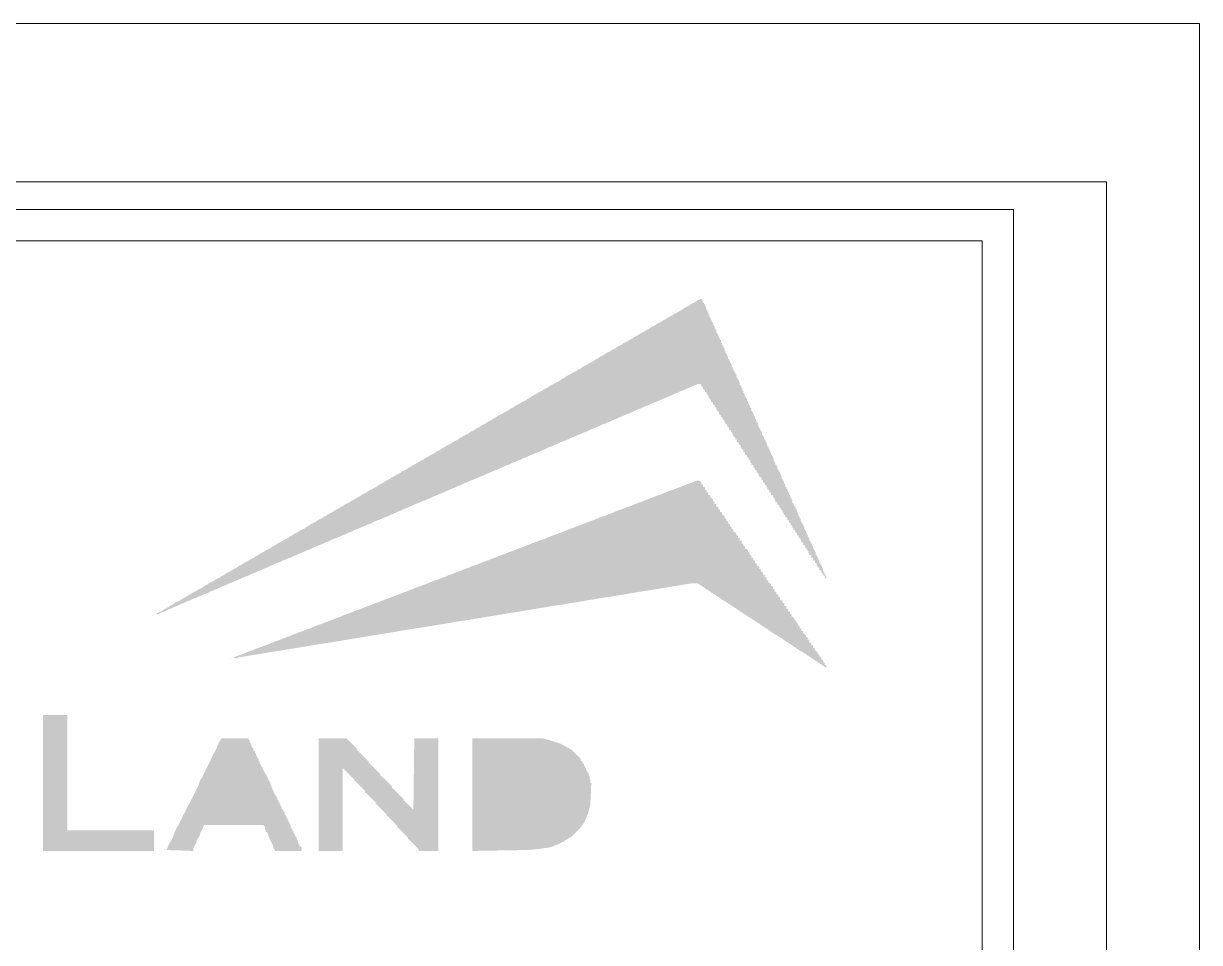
# Model space of a CAD drawing. Header units: metres. Extents: x 98 to 337, y -7 to 53.
# Drawn here: x 182.05 to 188.08, y 48.69 to 53.4 of the extents above; entities that cross this region are included whole.
import ezdxf

# ---------------------------------------------------------------- set-up
doc = ezdxf.new("R2010")
doc.units = ezdxf.units.M
doc.layers.add('PDF_Geometry', color=7, linetype='Continuous', lineweight=0, true_color=0xaaaaaa)
doc.layers.add('PDF_Solid Fills', color=7, linetype='Continuous', lineweight=0, true_color=0xffffff)

msp = doc.modelspace()

# ---------------------------------------------------------------- hatches: boundary and pattern name
at = {"layer": 'PDF_Solid Fills', "lineweight": 0, "transparency": 33554559}
h = msp.add_hatch(color=7, dxfattribs=at)
h.paths.add_polyline_path([(182.7271, 50.3704), (182.7318, 50.3658), (182.7318, 50.3704)])
h.paths.add_polyline_path([(185.5308, 51.9786), (185.5308, 51.9877), (185.522, 51.9877), (185.5126, 51.9831), (185.5038, 51.9786), (185.4991, 51.974), (185.4714, 51.9602), (185.4667, 51.9557), (185.4397, 51.9419), (185.435, 51.9373), (185.4168, 51.9282), (185.4121, 51.9236), (185.3844, 51.9099), (185.3797, 51.9053), (185.3527, 51.8915), (185.348, 51.8869), (185.3298, 51.8778), (185.325, 51.8732), (185.2974, 51.8594), (185.2926, 51.8549), (185.2657, 51.8411), (185.2609, 51.8365), (185.2427, 51.8274), (185.238, 51.8228), (185.2104, 51.809), (185.2056, 51.8045), (185.178, 51.7907), (185.1739, 51.7861), (185.1557, 51.777), (185.151, 51.7724), (185.1233, 51.7586), (185.1186, 51.7541), (185.0909, 51.7403), (185.0869, 51.7357), (185.068, 51.7266), (185.064, 51.722), (185.0363, 51.7082), (185.0316, 51.7037), (185.0039, 51.6899), (184.9999, 51.6853), (184.981, 51.6762), (184.9769, 51.6716), (184.9493, 51.6578), (184.9446, 51.6533), (184.9169, 51.6395), (184.9128, 51.6349), (184.894, 51.6258), (184.8899, 51.6212), (184.8623, 51.6074), (184.8575, 51.6029), (184.8299, 51.5891), (184.8258, 51.5845), (184.8069, 51.5754), (184.8029, 51.5708), (184.7752, 51.5571), (184.7705, 51.5525), (184.7428, 51.5387), (184.7381, 51.5341), (184.7199, 51.525), (184.7159, 51.5204), (184.6882, 51.5066), (184.6835, 51.5021), (184.6558, 51.4883), (184.6511, 51.4837), (184.6329, 51.4746), (184.6282, 51.47), (184.6012, 51.4563), (184.5965, 51.4517), (184.5688, 51.4379), (184.5641, 51.4333), (184.5459, 51.4242), (184.5411, 51.4196), (184.5142, 51.4058), (184.5094, 51.4013), (184.4818, 51.3875), (184.4771, 51.3829), (184.4588, 51.3738), (184.4541, 51.3692), (184.4271, 51.3555), (184.4224, 51.3509), (184.3947, 51.3371), (184.39, 51.3325), (184.3718, 51.3234), (184.3671, 51.3188), (184.3401, 51.305), (184.3354, 51.3005), (184.3077, 51.2867), (184.303, 51.2822), (184.2848, 51.273), (184.2801, 51.2684), (184.2531, 51.2547), (184.2484, 51.2501), (184.2207, 51.2363), (184.216, 51.2317), (184.1978, 51.2226), (184.193, 51.218), (184.1661, 51.2043), (184.1613, 51.1997), (184.1337, 51.1859), (184.129, 51.1814), (184.1107, 51.1722), (184.106, 51.1676), (184.0784, 51.1539), (184.0743, 51.1493), (184.0467, 51.1355), (184.0419, 51.1309), (184.0237, 51.1218), (184.019, 51.1172), (183.9913, 51.1035), (183.9873, 51.0989), (183.9596, 51.0851), (183.9549, 51.0806), (183.9367, 51.0714), (183.932, 51.0668), (183.9043, 51.053), (183.9003, 51.0485), (183.8726, 51.0347), (183.8679, 51.0301), (183.8497, 51.021), (183.8449, 51.0164), (183.8173, 51.0027), (183.8132, 50.9981), (183.7856, 50.9843), (183.7809, 50.9798), (183.7626, 50.9706), (183.7579, 50.966), (183.7303, 50.9522), (183.7262, 50.9477), (183.6986, 50.9339), (183.6938, 50.9294), (183.6756, 50.9202), (183.6709, 50.9156), (183.6432, 50.9019), (183.6385, 50.8973), (183.6115, 50.8835), (183.6068, 50.879), (183.5886, 50.8698), (183.5839, 50.8652), (183.5562, 50.8515), (183.5515, 50.8469), (183.5245, 50.8331), (183.5198, 50.8286), (183.5016, 50.8194), (183.4969, 50.8148), (183.4692, 50.8011), (183.4645, 50.7965), (183.4375, 50.7827), (183.4328, 50.7781), (183.4145, 50.769), (183.4098, 50.7644), (183.3822, 50.7507), (183.3774, 50.7461), (183.3505, 50.7323), (183.3457, 50.7278), (183.3275, 50.7186), (183.3228, 50.714), (183.2951, 50.7003), (183.2904, 50.6957), (183.2634, 50.6819), (183.2587, 50.6773), (183.2405, 50.6682), (183.2358, 50.6636), (183.2081, 50.6499), (183.2034, 50.6453), (183.1764, 50.6315), (183.1717, 50.627), (183.1535, 50.6178), (183.1488, 50.6132), (183.1211, 50.5995), (183.1164, 50.5949), (183.0887, 50.5811), (183.0847, 50.5766), (183.0664, 50.5674), (183.0617, 50.5628), (183.0341, 50.5491), (183.0293, 50.5445), (183.0017, 50.5308), (182.9976, 50.5262), (182.9788, 50.517), (182.9747, 50.5124), (182.947, 50.4987), (182.9423, 50.4941), (182.9147, 50.4803), (182.9106, 50.4758), (182.8917, 50.4666), (182.8877, 50.462), (182.86, 50.4483), (182.8553, 50.4437), (182.8276, 50.43), (182.8236, 50.4254), (182.8047, 50.4162), (182.8007, 50.4116), (182.773, 50.3979), (182.7683, 50.3933), (182.7406, 50.3795), (182.7366, 50.375), (182.7453, 50.3704), (182.7453, 50.375), (182.7636, 50.3841), (182.7777, 50.3887), (182.7959, 50.3979), (182.8094, 50.4024), (182.8276, 50.4116), (182.8418, 50.4162), (182.86, 50.4254), (182.8735, 50.43), (182.8917, 50.4391), (182.9059, 50.4437), (182.9241, 50.4529), (182.9376, 50.4574), (182.947, 50.462), (182.9605, 50.4666), (182.9788, 50.4758), (182.9929, 50.4803), (183.0111, 50.4895), (183.0246, 50.4941), (183.0435, 50.5032), (183.057, 50.5078), (183.0752, 50.517), (183.0887, 50.5216), (183.1076, 50.5308), (183.1211, 50.5353), (183.1393, 50.5445), (183.1535, 50.5491), (183.1717, 50.5582), (183.1852, 50.5628), (183.1946, 50.5674), (183.2081, 50.572), (183.2263, 50.5811), (183.2405, 50.5857), (183.2587, 50.5949), (183.2722, 50.5995), (183.2904, 50.6086), (183.3046, 50.6132), (183.3228, 50.6224), (183.3363, 50.627), (183.3545, 50.6361), (183.3687, 50.6407), (183.3869, 50.6499), (183.4004, 50.6545), (183.4098, 50.659), (183.4233, 50.6636), (183.4415, 50.6728), (183.4557, 50.6773), (183.4739, 50.6865), (183.4874, 50.6911), (183.5063, 50.7003), (183.5198, 50.7049), (183.538, 50.714), (183.5515, 50.7186), (183.5704, 50.7278), (183.5839, 50.7323), (183.6021, 50.7415), (183.6163, 50.7461), (183.6345, 50.7552), (183.648, 50.7598), (183.6574, 50.7644), (183.6709, 50.769), (183.6891, 50.7781), (183.7033, 50.7827), (183.7215, 50.7919), (183.735, 50.7965), (183.7532, 50.8057), (183.7674, 50.8102), (183.7856, 50.8194), (183.7991, 50.824), (183.8173, 50.8331), (183.8315, 50.8377), (183.8497, 50.8469), (183.8632, 50.8515), (183.8726, 50.856), (183.8861, 50.8606), (183.9043, 50.8698), (183.9185, 50.8744), (183.9367, 50.8835), (183.9502, 50.8881), (183.9684, 50.8973), (183.9826, 50.9019), (184.0008, 50.911), (184.0143, 50.9156), (184.0332, 50.9248), (184.0467, 50.9294), (184.0649, 50.9385), (184.0784, 50.9431), (184.0973, 50.9522), (184.1107, 50.9568), (184.1202, 50.9614), (184.1337, 50.966), (184.1519, 50.9752), (184.1661, 50.9798), (184.1843, 50.9889), (184.1978, 50.9935), (184.216, 51.0027), (184.2301, 51.0072), (184.2484, 51.0164), (184.2619, 51.021), (184.2801, 51.0301), (184.2942, 51.0347), (184.3124, 51.0439), (184.3259, 51.0485), (184.3442, 51.0576), (184.3583, 51.0622), (184.3671, 51.0668), (184.3813, 51.0714), (184.3995, 51.0806), (184.413, 51.0851), (184.4312, 51.0943), (184.4453, 51.0989), (184.4636, 51.108), (184.4771, 51.1126), (184.4953, 51.1218), (184.5094, 51.1264), (184.5276, 51.1355), (184.5411, 51.1401), (184.56, 51.1493), (184.5735, 51.1539), (184.583, 51.1584), (184.5965, 51.163), (184.6147, 51.1722), (184.6282, 51.1768), (184.6471, 51.1859), (184.6605, 51.1905), (184.6788, 51.1997), (184.6929, 51.2043), (184.7111, 51.2134), (184.7246, 51.218), (184.7428, 51.2272), (184.757, 51.2317), (184.7752, 51.2409), (184.7887, 51.2455), (184.8069, 51.2547), (184.8211, 51.2592), (184.8299, 51.2638), (184.844, 51.2684), (184.8623, 51.2776), (184.8757, 51.2822), (184.894, 51.2913), (184.9081, 51.2959), (184.9263, 51.305), (184.9398, 51.3096), (184.958, 51.3188), (184.9722, 51.3234), (184.9904, 51.3325), (185.0039, 51.3371), (185.0228, 51.3463), (185.0363, 51.3509), (185.0451, 51.3555), (185.0592, 51.36), (185.0775, 51.3692), (185.0909, 51.3738), (185.1098, 51.3829), (185.1233, 51.3875), (185.1415, 51.3967), (185.1557, 51.4013), (185.1739, 51.4104), (185.1874, 51.415), (185.2056, 51.4242), (185.2198, 51.4288), (185.238, 51.4379), (185.2515, 51.4425), (185.2697, 51.4517), (185.2839, 51.4563), (185.2926, 51.4608), (185.3068, 51.4654), (185.325, 51.4746), (185.3385, 51.4792), (185.3567, 51.4883), (185.3709, 51.4929), (185.3891, 51.5021), (185.4026, 51.5066), (185.4208, 51.5158), (185.435, 51.5204), (185.4532, 51.5296), (185.4667, 51.5341), (185.4856, 51.5433), (185.4991, 51.5479), (185.5078, 51.5525), (185.522, 51.5525), (185.5267, 51.5479), (185.5267, 51.5387), (185.5308, 51.5387), (185.5355, 51.5341), (185.5355, 51.525), (185.5402, 51.525), (185.545, 51.5204), (185.545, 51.5112), (185.5497, 51.5112), (185.5537, 51.5066), (185.5537, 51.4975), (185.5584, 51.4975), (185.5632, 51.4929), (185.5632, 51.4837), (185.5679, 51.4837), (185.5679, 51.4746), (185.5726, 51.4746), (185.5767, 51.47), (185.5767, 51.4608), (185.5814, 51.4608), (185.5861, 51.4563), (185.5861, 51.4471), (185.5908, 51.4471), (185.5949, 51.4425), (185.5949, 51.4333), (185.5996, 51.4333), (185.6043, 51.4288), (185.6043, 51.4196), (185.609, 51.4196), (185.609, 51.4104), (185.6138, 51.4104), (185.6178, 51.4058), (185.6178, 51.3967), (185.6225, 51.3967), (185.6273, 51.3921), (185.6273, 51.3829), (185.632, 51.3829), (185.6367, 51.3784), (185.6367, 51.3692), (185.6407, 51.3692), (185.6455, 51.3646), (185.6455, 51.3555), (185.6502, 51.3555), (185.6502, 51.3463), (185.6549, 51.3463), (185.6596, 51.3417), (185.6596, 51.3325), (185.6637, 51.3325), (185.6684, 51.3279), (185.6684, 51.3188), (185.6731, 51.3188), (185.6779, 51.3142), (185.6779, 51.305), (185.6826, 51.305), (185.6866, 51.3005), (185.6866, 51.2913), (185.6913, 51.2913), (185.6913, 51.2822), (185.6961, 51.2822), (185.7008, 51.2776), (185.7008, 51.2684), (185.7055, 51.2684), (185.7096, 51.2638), (185.7096, 51.2547), (185.7143, 51.2547), (185.719, 51.2501), (185.719, 51.2409), (185.7237, 51.2409), (185.7278, 51.2363), (185.7278, 51.2272), (185.7325, 51.2272), (185.7325, 51.218), (185.7372, 51.218), (185.7419, 51.2134), (185.7419, 51.2043), (185.7467, 51.2043), (185.7507, 51.1997), (185.7507, 51.1905), (185.7554, 51.1905), (185.7602, 51.1859), (185.7602, 51.1768), (185.7649, 51.1768), (185.7696, 51.1722), (185.7696, 51.163), (185.7736, 51.163), (185.7784, 51.1584), (185.7784, 51.1493), (185.7831, 51.1493), (185.7831, 51.1401), (185.7878, 51.1401), (185.7925, 51.1355), (185.7925, 51.1264), (185.7966, 51.1264), (185.8013, 51.1218), (185.8013, 51.1126), (185.806, 51.1126), (185.8107, 51.108), (185.8107, 51.0989), (185.8155, 51.0989), (185.8195, 51.0943), (185.8195, 51.0851), (185.8242, 51.0851), (185.8242, 51.076), (185.829, 51.076), (185.8337, 51.0714), (185.8337, 51.0622), (185.8377, 51.0622), (185.8425, 51.0576), (185.8425, 51.0485), (185.8472, 51.0485), (185.8519, 51.0439), (185.8519, 51.0347), (185.8566, 51.0347), (185.8607, 51.0301), (185.8607, 51.021), (185.8654, 51.021), (185.8654, 51.0118), (185.8701, 51.0118), (185.8748, 51.0072), (185.8748, 50.9981), (185.8796, 50.9981), (185.8836, 50.9935), (185.8836, 50.9843), (185.8883, 50.9843), (185.893, 50.9798), (185.893, 50.9706), (185.8978, 50.9706), (185.9025, 50.966), (185.9025, 50.9568), (185.9065, 50.9568), (185.9065, 50.9477), (185.9113, 50.9477), (185.916, 50.9431), (185.916, 50.9339), (185.9207, 50.9339), (185.9254, 50.9294), (185.9254, 50.9202), (185.9295, 50.9202), (185.9342, 50.9156), (185.9342, 50.9064), (185.9389, 50.9064), (185.9436, 50.9019), (185.9436, 50.8927), (185.9477, 50.8927), (185.9477, 50.8835), (185.9524, 50.8835), (185.9571, 50.879), (185.9571, 50.8698), (185.9619, 50.8698), (185.9666, 50.8652), (185.9666, 50.856), (185.9706, 50.856), (185.9753, 50.8515), (185.9753, 50.8423), (185.9801, 50.8423), (185.9848, 50.8377), (185.9848, 50.8286), (185.9895, 50.8286), (185.9936, 50.824), (185.9936, 50.8148), (185.9983, 50.8148), (185.9983, 50.8057), (186.003, 50.8057), (186.0077, 50.8011), (186.0077, 50.7919), (186.0125, 50.7919), (186.0165, 50.7873), (186.0165, 50.7781), (186.0212, 50.7781), (186.0259, 50.7736), (186.0259, 50.7644), (186.0307, 50.7644), (186.0354, 50.7598), (186.0354, 50.7507), (186.0394, 50.7507), (186.0394, 50.7415), (186.0442, 50.7415), (186.0489, 50.7369), (186.0489, 50.7278), (186.0536, 50.7278), (186.0577, 50.7232), (186.0577, 50.714), (186.0624, 50.714), (186.0671, 50.7094), (186.0671, 50.7003), (186.0718, 50.7003), (186.0765, 50.6957), (186.0765, 50.6865), (186.0806, 50.6865), (186.0806, 50.6773), (186.0853, 50.6773), (186.09, 50.6728), (186.09, 50.6636), (186.0948, 50.6636), (186.0995, 50.659), (186.0995, 50.6499), (186.1035, 50.6499), (186.1082, 50.6453), (186.1082, 50.6361), (186.113, 50.6361), (186.1177, 50.6315), (186.1177, 50.6224), (186.1224, 50.6224), (186.1224, 50.6132), (186.1265, 50.6132), (186.1312, 50.6086), (186.1312, 50.5995), (186.1359, 50.5995), (186.1406, 50.5949), (186.1406, 50.5857), (186.1447, 50.5857), (186.1494, 50.5811), (186.1494, 50.572), (186.1541, 50.572), (186.1588, 50.5674), (186.1588, 50.5582), (186.1636, 50.5582), (186.1676, 50.5537), (186.1676, 50.5674), (186.1636, 50.5674), (186.1636, 50.5766), (186.1588, 50.5766), (186.1588, 50.5857), (186.1541, 50.5857), (186.1541, 50.5949), (186.1494, 50.5949), (186.1494, 50.6086), (186.1447, 50.6086), (186.1447, 50.6178), (186.1406, 50.6178), (186.1406, 50.627), (186.1359, 50.627), (186.1359, 50.6361), (186.1312, 50.6361), (186.1312, 50.6499), (186.1265, 50.6499), (186.1265, 50.659), (186.1224, 50.659), (186.1224, 50.6682), (186.1177, 50.6682), (186.1177, 50.6773), (186.113, 50.6773), (186.113, 50.6911), (186.1082, 50.6911), (186.1082, 50.7003), (186.1035, 50.7003), (186.1035, 50.7094), (186.0995, 50.7094), (186.0995, 50.7186), (186.0948, 50.7186), (186.0948, 50.7323), (186.09, 50.7323), (186.09, 50.7415), (186.0853, 50.7415), (186.0853, 50.7507), (186.0806, 50.7507), (186.0806, 50.7598), (186.0765, 50.7598), (186.0765, 50.769), (186.0718, 50.769), (186.0718, 50.7827), (186.0671, 50.7827), (186.0671, 50.7919), (186.0624, 50.7919), (186.0624, 50.8011), (186.0577, 50.8011), (186.0577, 50.8102), (186.0536, 50.8102), (186.0536, 50.824), (186.0489, 50.824), (186.0489, 50.8331), (186.0442, 50.8331), (186.0442, 50.8423), (186.0394, 50.8423), (186.0394, 50.8515), (186.0354, 50.8515), (186.0354, 50.8652), (186.0307, 50.8652), (186.0307, 50.8744), (186.0259, 50.8744), (186.0259, 50.8835), (186.0212, 50.8835), (186.0212, 50.8927), (186.0165, 50.8927), (186.0165, 50.9064), (186.0125, 50.9064), (186.0125, 50.9156), (186.0077, 50.9156), (186.0077, 50.9248), (186.003, 50.9248), (186.003, 50.9339), (185.9983, 50.9339), (185.9983, 50.9431), (185.9936, 50.9431), (185.9936, 50.9568), (185.9895, 50.9568), (185.9895, 50.966), (185.9848, 50.966), (185.9848, 50.9752), (185.9801, 50.9752), (185.9801, 50.9843), (185.9753, 50.9843), (185.9753, 50.9981), (185.9706, 50.9981), (185.9706, 51.0072), (185.9666, 51.0072), (185.9666, 51.0164), (185.9619, 51.0164), (185.9619, 51.0256), (185.9571, 51.0256), (185.9571, 51.0393), (185.9524, 51.0393), (185.9524, 51.0485), (185.9477, 51.0485), (185.9477, 51.0576), (185.9436, 51.0576), (185.9436, 51.0668), (185.9389, 51.0668), (185.9389, 51.0806), (185.9342, 51.0806), (185.9342, 51.0897), (185.9295, 51.0897), (185.9295, 51.0989), (185.9254, 51.0989), (185.9254, 51.108), (185.9207, 51.108), (185.9207, 51.1172), (185.916, 51.1172), (185.916, 51.1309), (185.9113, 51.1309), (185.9113, 51.1401), (185.9065, 51.1401), (185.9065, 51.1493), (185.9025, 51.1493), (185.9025, 51.1584), (185.8978, 51.1584), (185.8978, 51.1722), (185.893, 51.1722), (185.893, 51.1814), (185.8883, 51.1814), (185.8883, 51.1905), (185.8836, 51.1905), (185.8836, 51.1997), (185.8796, 51.1997), (185.8796, 51.2134), (185.8748, 51.2134), (185.8748, 51.2226), (185.8701, 51.2226), (185.8701, 51.2317), (185.8654, 51.2317), (185.8654, 51.2409), (185.8607, 51.2409), (185.8607, 51.2547), (185.8566, 51.2547), (185.8566, 51.2638), (185.8519, 51.2638), (185.8519, 51.273), (185.8472, 51.273), (185.8472, 51.2822), (185.8425, 51.2822), (185.8425, 51.2913), (185.8377, 51.2913), (185.8377, 51.305), (185.8337, 51.305), (185.8337, 51.3142), (185.829, 51.3142), (185.829, 51.3234), (185.8242, 51.3234), (185.8242, 51.3325), (185.8195, 51.3325), (185.8195, 51.3463), (185.8155, 51.3463), (185.8155, 51.3555), (185.8107, 51.3555), (185.8107, 51.3646), (185.806, 51.3646), (185.806, 51.3738), (185.8013, 51.3738), (185.8013, 51.3875), (185.7966, 51.3875), (185.7966, 51.3967), (185.7925, 51.3967), (185.7925, 51.4058), (185.7878, 51.4058), (185.7878, 51.415), (185.7831, 51.415), (185.7831, 51.4288), (185.7784, 51.4288), (185.7784, 51.4379), (185.7736, 51.4379), (185.7736, 51.4471), (185.7696, 51.4471), (185.7696, 51.4563), (185.7649, 51.4563), (185.7649, 51.4654), (185.7602, 51.4654), (185.7602, 51.4792), (185.7554, 51.4792), (185.7554, 51.4883), (185.7507, 51.4883), (185.7507, 51.4975), (185.7467, 51.4975), (185.7467, 51.5066), (185.7419, 51.5066), (185.7419, 51.5204), (185.7372, 51.5204), (185.7372, 51.5296), (185.7325, 51.5296), (185.7325, 51.5387), (185.7278, 51.5387), (185.7278, 51.5479), (185.7237, 51.5479), (185.7237, 51.5616), (185.719, 51.5616), (185.719, 51.5708), (185.7143, 51.5708), (185.7143, 51.5799), (185.7096, 51.5799), (185.7096, 51.5891), (185.7055, 51.5891), (185.7055, 51.6029), (185.7008, 51.6029), (185.7008, 51.612), (185.6961, 51.612), (185.6961, 51.6212), (185.6913, 51.6212), (185.6913, 51.6304), (185.6866, 51.6304), (185.6866, 51.6395), (185.6826, 51.6395), (185.6826, 51.6533), (185.6779, 51.6533), (185.6779, 51.6624), (185.6731, 51.6624), (185.6731, 51.6716), (185.6684, 51.6716), (185.6684, 51.6807), (185.6637, 51.6807), (185.6637, 51.6945), (185.6596, 51.6945), (185.6596, 51.7037), (185.6549, 51.7037), (185.6549, 51.7128), (185.6502, 51.7128), (185.6502, 51.722), (185.6455, 51.722), (185.6455, 51.7357), (185.6407, 51.7357), (185.6407, 51.7449), (185.6367, 51.7449), (185.6367, 51.7541), (185.632, 51.7541), (185.632, 51.7632), (185.6273, 51.7632), (185.6273, 51.777), (185.6225, 51.777), (185.6225, 51.7861), (185.6178, 51.7861), (185.6178, 51.7953), (185.6138, 51.7953), (185.6138, 51.8045), (185.609, 51.8045), (185.609, 51.8136), (185.6043, 51.8136), (185.6043, 51.8274), (185.5996, 51.8274), (185.5996, 51.8365), (185.5949, 51.8365), (185.5949, 51.8457), (185.5908, 51.8457), (185.5908, 51.8549), (185.5861, 51.8549), (185.5861, 51.8686), (185.5814, 51.8686), (185.5814, 51.8778), (185.5767, 51.8778), (185.5767, 51.8869), (185.5726, 51.8869), (185.5726, 51.8961), (185.5679, 51.8961), (185.5679, 51.9099), (185.5632, 51.9099), (185.5632, 51.919), (185.5584, 51.919), (185.5584, 51.9282), (185.5537, 51.9282), (185.5537, 51.9373), (185.5497, 51.9373), (185.5497, 51.9511), (185.545, 51.9511), (185.545, 51.9602), (185.5402, 51.9602), (185.5402, 51.9694), (185.5355, 51.9694), (185.5355, 51.9786)])
h.paths.add_polyline_path([(182.7224, 50.3612), (182.7224, 50.3658), (182.7177, 50.3658)])
h = msp.add_hatch(color=7, dxfattribs=at)
h.paths.add_polyline_path([(185.5038, 51.0576), (185.4896, 51.053), (185.4809, 51.0485), (185.4532, 51.0393), (185.4438, 51.0347), (185.4303, 51.0301), (185.4208, 51.0256), (185.3938, 51.0164), (185.3844, 51.0118), (185.3567, 51.0027), (185.348, 50.9981), (185.3338, 50.9935), (185.325, 50.9889), (185.2974, 50.9798), (185.2879, 50.9752), (185.2609, 50.966), (185.2515, 50.9614), (185.238, 50.9568), (185.2286, 50.9522), (185.2009, 50.9431), (185.1921, 50.9385), (185.178, 50.9339), (185.1692, 50.9294), (185.1415, 50.9202), (185.1328, 50.9156), (185.1051, 50.9064), (185.0957, 50.9019), (185.0822, 50.8973), (185.0727, 50.8927), (185.0451, 50.8835), (185.0363, 50.879), (185.0086, 50.8698), (184.9999, 50.8652), (184.9857, 50.8606), (184.9769, 50.856), (184.9493, 50.8469), (184.9398, 50.8423), (184.9128, 50.8331), (184.9034, 50.8286), (184.8899, 50.824), (184.8805, 50.8194), (184.8528, 50.8102), (184.844, 50.8057), (184.8299, 50.8011), (184.8211, 50.7965), (184.7934, 50.7873), (184.784, 50.7827), (184.757, 50.7736), (184.7476, 50.769), (184.7341, 50.7644), (184.7246, 50.7598), (184.697, 50.7507), (184.6882, 50.7461), (184.6605, 50.7369), (184.6511, 50.7323), (184.6376, 50.7278), (184.6282, 50.7232), (184.6012, 50.714), (184.5917, 50.7094), (184.5782, 50.7049), (184.5688, 50.7003), (184.5411, 50.6911), (184.5324, 50.6865), (184.5047, 50.6773), (184.4953, 50.6728), (184.4818, 50.6682), (184.473, 50.6636), (184.4453, 50.6545), (184.4359, 50.6499), (184.4082, 50.6407), (184.3995, 50.6361), (184.386, 50.6315), (184.3765, 50.627), (184.3489, 50.6178), (184.3401, 50.6132), (184.3124, 50.6041), (184.303, 50.5995), (184.2895, 50.5949), (184.2801, 50.5903), (184.2531, 50.5811), (184.2436, 50.5766), (184.2301, 50.572), (184.2207, 50.5674), (184.193, 50.5582), (184.1843, 50.5537), (184.1566, 50.5445), (184.1472, 50.5399), (184.1337, 50.5353), (184.1242, 50.5308), (184.0973, 50.5216), (184.0878, 50.517), (184.0601, 50.5078), (184.0514, 50.5032), (184.0372, 50.4987), (184.0284, 50.4941), (184.0008, 50.4849), (183.9913, 50.4803), (183.9778, 50.4758), (183.9684, 50.4712), (183.9414, 50.462), (183.932, 50.4574), (183.9043, 50.4483), (183.8955, 50.4437), (183.8814, 50.4391), (183.8726, 50.4345), (183.8449, 50.4254), (183.8362, 50.4208), (183.8085, 50.4116), (183.7991, 50.407), (183.7856, 50.4024), (183.7761, 50.3979), (183.7485, 50.3887), (183.7397, 50.3841), (183.712, 50.375), (183.7033, 50.3704), (183.6891, 50.3658), (183.6803, 50.3612), (183.6527, 50.3521), (183.6432, 50.3475), (183.6297, 50.3429), (183.6203, 50.3383), (183.5933, 50.3292), (183.5839, 50.3246), (183.5562, 50.3154), (183.5474, 50.3108), (183.5333, 50.3062), (183.5245, 50.3017), (183.4969, 50.2925), (183.4874, 50.2879), (183.4604, 50.2787), (183.451, 50.2742), (183.4375, 50.2696), (183.428, 50.265), (183.4004, 50.2559), (183.3916, 50.2513), (183.3774, 50.2467), (183.3687, 50.2421), (183.341, 50.2329), (183.3316, 50.2283), (183.3046, 50.2192), (183.2951, 50.2146), (183.2817, 50.21), (183.2722, 50.2054), (183.2445, 50.1963), (183.2358, 50.1917), (183.2081, 50.1825), (183.1987, 50.178), (183.1852, 50.1734), (183.1764, 50.1688), (183.1488, 50.1596), (183.1393, 50.1551), (183.1258, 50.1505), (183.1488, 50.1459), (183.1488, 50.1505), (183.341, 50.1825), (183.3734, 50.1871), (183.5933, 50.2238), (183.625, 50.2283), (183.8173, 50.2604), (183.8497, 50.265), (184.0696, 50.3017), (184.1013, 50.3062), (184.2942, 50.3383), (184.3259, 50.3429), (184.5459, 50.3795), (184.5782, 50.3841), (184.7705, 50.4162), (184.8029, 50.4208), (185.0228, 50.4574), (185.0545, 50.462), (185.2468, 50.4941), (185.2792, 50.4987), (185.4714, 50.5308), (185.5078, 50.5308), (185.5173, 50.5262), (185.522, 50.5216), (185.5308, 50.517), (185.5355, 50.5124), (185.545, 50.5078), (185.5497, 50.5032), (185.5584, 50.4987), (185.5632, 50.4941), (185.5726, 50.4895), (185.5767, 50.4849), (185.5861, 50.4803), (185.5908, 50.4758), (185.5996, 50.4712), (185.6043, 50.4666), (185.6138, 50.462), (185.6178, 50.4574), (185.6273, 50.4529), (185.632, 50.4483), (185.6502, 50.4391), (185.6549, 50.4345), (185.6637, 50.43), (185.6684, 50.4254), (185.6779, 50.4208), (185.6826, 50.4162), (185.6913, 50.4116), (185.6961, 50.407), (185.7055, 50.4024), (185.7096, 50.3979), (185.719, 50.3933), (185.7237, 50.3887), (185.7325, 50.3841), (185.7372, 50.3795), (185.7467, 50.375), (185.7507, 50.3704), (185.7602, 50.3658), (185.7649, 50.3612), (185.7831, 50.3521), (185.7878, 50.3475), (185.7966, 50.3429), (185.8013, 50.3383), (185.8107, 50.3337), (185.8155, 50.3292), (185.8242, 50.3246), (185.829, 50.32), (185.8377, 50.3154), (185.8425, 50.3108), (185.8519, 50.3062), (185.8566, 50.3017), (185.8654, 50.2971), (185.8701, 50.2925), (185.8796, 50.2879), (185.8836, 50.2833), (185.893, 50.2787), (185.8978, 50.2742), (185.916, 50.265), (185.9207, 50.2604), (185.9295, 50.2559), (185.9342, 50.2513), (185.9436, 50.2467), (185.9477, 50.2421), (185.9571, 50.2375), (185.9619, 50.2329), (185.9706, 50.2283), (185.9753, 50.2238), (185.9848, 50.2192), (185.9895, 50.2146), (185.9983, 50.21), (186.003, 50.2054), (186.0125, 50.2009), (186.0165, 50.1963), (186.0259, 50.1917), (186.0307, 50.1871), (186.0489, 50.178), (186.0536, 50.1734), (186.0624, 50.1688), (186.0671, 50.1642), (186.0765, 50.1596), (186.0806, 50.1551), (186.09, 50.1505), (186.0948, 50.1459), (186.1035, 50.1413), (186.1082, 50.1367), (186.1177, 50.1321), (186.1224, 50.1275), (186.1312, 50.123), (186.1359, 50.1184), (186.1447, 50.1138), (186.1494, 50.1092), (186.1676, 50.1001), (186.1676, 50.1001), (186.1676, 50.1092), (186.1636, 50.1138), (186.1588, 50.1138), (186.1588, 50.123), (186.1541, 50.1275), (186.1494, 50.1275), (186.1494, 50.1367), (186.1447, 50.1413), (186.1406, 50.1413), (186.1406, 50.1505), (186.1359, 50.1551), (186.1312, 50.1551), (186.1312, 50.1642), (186.1265, 50.1688), (186.1224, 50.1688), (186.1224, 50.178), (186.113, 50.1871), (186.1082, 50.1871), (186.1082, 50.1963), (186.1035, 50.2009), (186.0995, 50.2009), (186.0995, 50.21), (186.0948, 50.2146), (186.09, 50.2146), (186.09, 50.2238), (186.0853, 50.2283), (186.0806, 50.2283), (186.0806, 50.2375), (186.0765, 50.2421), (186.0718, 50.2421), (186.0718, 50.2513), (186.0671, 50.2559), (186.0624, 50.2559), (186.0624, 50.265), (186.0536, 50.2742), (186.0489, 50.2742), (186.0489, 50.2833), (186.0442, 50.2879), (186.0394, 50.2879), (186.0394, 50.2971), (186.0354, 50.3017), (186.0307, 50.3017), (186.0307, 50.3108), (186.0259, 50.3154), (186.0212, 50.3154), (186.0212, 50.3246), (186.0165, 50.3292), (186.0125, 50.3292), (186.0125, 50.3383), (186.0077, 50.3429), (186.003, 50.3429), (186.003, 50.3521), (185.9936, 50.3612), (185.9895, 50.3612), (185.9895, 50.3704), (185.9848, 50.375), (185.9801, 50.375), (185.9801, 50.3841), (185.9753, 50.3887), (185.9706, 50.3887), (185.9706, 50.3979), (185.9666, 50.4024), (185.9619, 50.4024), (185.9619, 50.4116), (185.9571, 50.4162), (185.9524, 50.4162), (185.9524, 50.4254), (185.9477, 50.43), (185.9436, 50.43), (185.9436, 50.4391), (185.9342, 50.4483), (185.9295, 50.4483), (185.9295, 50.4574), (185.9254, 50.462), (185.9207, 50.462), (185.9207, 50.4712), (185.916, 50.4758), (185.9113, 50.4758), (185.9113, 50.4849), (185.9065, 50.4895), (185.9025, 50.4895), (185.9025, 50.4987), (185.8978, 50.5032), (185.893, 50.5032), (185.893, 50.5124), (185.8883, 50.517), (185.8836, 50.517), (185.8836, 50.5262), (185.8748, 50.5353), (185.8701, 50.5353), (185.8701, 50.5445), (185.8654, 50.5491), (185.8607, 50.5491), (185.8607, 50.5582), (185.8566, 50.5628), (185.8519, 50.5628), (185.8519, 50.572), (185.8472, 50.5766), (185.8425, 50.5766), (185.8425, 50.5857), (185.8377, 50.5903), (185.8337, 50.5903), (185.8337, 50.5995), (185.829, 50.6041), (185.8242, 50.6041), (185.8242, 50.6132), (185.8155, 50.6224), (185.8107, 50.6224), (185.8107, 50.6315), (185.806, 50.6361), (185.8013, 50.6361), (185.8013, 50.6453), (185.7966, 50.6499), (185.7925, 50.6499), (185.7925, 50.659), (185.7878, 50.6636), (185.7831, 50.6636), (185.7831, 50.6728), (185.7784, 50.6773), (185.7736, 50.6773), (185.7736, 50.6865), (185.7696, 50.6911), (185.7649, 50.6911), (185.7649, 50.7003), (185.7554, 50.7094), (185.7507, 50.7094), (185.7507, 50.7186), (185.7467, 50.7232), (185.7419, 50.7232), (185.7419, 50.7323), (185.7372, 50.7369), (185.7325, 50.7369), (185.7325, 50.7461), (185.7278, 50.7507), (185.7237, 50.7507), (185.7237, 50.7598), (185.719, 50.7644), (185.7143, 50.7644), (185.7143, 50.7736), (185.7096, 50.7781), (185.7055, 50.7781), (185.7055, 50.7873), (185.6961, 50.7965), (185.6913, 50.7965), (185.6913, 50.8057), (185.6866, 50.8102), (185.6826, 50.8102), (185.6826, 50.8194), (185.6779, 50.824), (185.6731, 50.824), (185.6731, 50.8331), (185.6684, 50.8377), (185.6637, 50.8377), (185.6637, 50.8469), (185.6596, 50.8515), (185.6549, 50.8515), (185.6549, 50.8606), (185.6502, 50.8652), (185.6455, 50.8652), (185.6455, 50.8744), (185.6367, 50.8835), (185.632, 50.8835), (185.632, 50.8927), (185.6273, 50.8973), (185.6225, 50.8973), (185.6225, 50.9064), (185.6178, 50.911), (185.6138, 50.911), (185.6138, 50.9202), (185.609, 50.9248), (185.6043, 50.9248), (185.6043, 50.9339), (185.5996, 50.9385), (185.5949, 50.9385), (185.5949, 50.9477), (185.5908, 50.9522), (185.5861, 50.9522), (185.5861, 50.9614), (185.5767, 50.9706), (185.5726, 50.9706), (185.5726, 50.9798), (185.5679, 50.9843), (185.5632, 50.9843), (185.5632, 50.9935), (185.5584, 50.9981), (185.5537, 50.9981), (185.5537, 51.0072), (185.5497, 51.0118), (185.545, 51.0118), (185.545, 51.021), (185.5402, 51.0256), (185.5355, 51.0256), (185.5355, 51.0347), (185.5308, 51.0393), (185.5267, 51.0393), (185.5267, 51.0485), (185.5173, 51.0576)])
h.paths.add_polyline_path([(183.1116, 50.1459), (183.1164, 50.1413), (183.1164, 50.1459)])
for points in [[(182.2778, 49.2662), (182.2778, 49.8572), (182.1544, 49.8572), (182.1544, 49.1608), (182.7224, 49.1608), (182.7224, 49.2662)], [(183.2081, 49.7289), (183.2081, 49.7381), (183.0664, 49.7381), (183.0617, 49.7244), (183.057, 49.7198), (183.0476, 49.7015), (183.0435, 49.6877), (183.0293, 49.6602), (183.0246, 49.6556), (183.0206, 49.6419), (182.9653, 49.5319), (182.9605, 49.5274), (182.9518, 49.4999), (182.8782, 49.3532), (182.8735, 49.3487), (182.8688, 49.3349), (182.8459, 49.2891), (182.8418, 49.2845), (182.8276, 49.257), (182.8189, 49.2296), (182.8094, 49.2112), (182.8047, 49.2067), (182.7959, 49.1883), (182.7912, 49.1745), (182.7865, 49.1654), (182.9241, 49.1608), (182.9241, 49.1745), (182.9336, 49.1929), (182.9376, 49.1975), (182.9423, 49.2158), (182.947, 49.225), (182.9518, 49.2296), (182.9565, 49.2387), (182.9605, 49.257), (182.9653, 49.2616), (182.97, 49.2707), (182.9747, 49.2845), (182.9788, 49.2937), (183.2817, 49.2937), (183.2904, 49.2845), (183.2904, 49.2707), (183.2951, 49.2707), (183.2951, 49.257), (183.2999, 49.257), (183.3046, 49.2525), (183.3046, 49.2433), (183.3086, 49.2433), (183.3086, 49.2341), (183.3134, 49.2341), (183.3134, 49.2204), (183.3181, 49.2204), (183.3181, 49.2112), (183.3228, 49.2112), (183.3228, 49.2021), (183.3275, 49.2021), (183.3275, 49.1929), (183.3316, 49.1929), (183.3316, 49.1791), (183.3363, 49.1791), (183.3363, 49.17), (183.341, 49.17), (183.341, 49.1608), (183.4783, 49.1608), (183.4783, 49.1794), (183.4739, 49.1837), (183.4692, 49.1837), (183.4692, 49.1929), (183.4645, 49.1929), (183.4645, 49.2021), (183.4604, 49.2021), (183.4604, 49.2158), (183.4557, 49.2158), (183.4557, 49.225), (183.451, 49.225), (183.451, 49.2341), (183.4463, 49.2341), (183.4463, 49.2433), (183.4415, 49.2433), (183.4415, 49.2525), (183.4375, 49.2525), (183.4375, 49.2616), (183.4328, 49.2616), (183.4328, 49.2707), (183.428, 49.2707), (183.428, 49.2799), (183.4233, 49.2799), (183.4233, 49.2937), (183.4186, 49.2937), (183.4186, 49.3029), (183.4145, 49.3029), (183.4145, 49.312), (183.4098, 49.312), (183.4098, 49.3212), (183.4051, 49.3212), (183.4051, 49.3304), (183.4004, 49.3304), (183.4004, 49.3395), (183.3957, 49.3441), (183.3916, 49.3441), (183.3916, 49.3578), (183.3869, 49.3578), (183.3869, 49.367), (183.3822, 49.367), (183.3822, 49.3762), (183.3774, 49.3762), (183.3774, 49.3853), (183.3734, 49.3853), (183.3734, 49.3945), (183.3687, 49.3945), (183.3687, 49.4036), (183.364, 49.4036), (183.364, 49.4128), (183.3592, 49.4128), (183.3592, 49.422), (183.3545, 49.422), (183.3545, 49.4312), (183.3505, 49.4312), (183.3505, 49.4403), (183.3457, 49.4403), (183.3457, 49.4494), (183.341, 49.4494), (183.341, 49.4586), (183.3363, 49.4586), (183.3363, 49.4678), (183.3316, 49.4678), (183.3316, 49.477), (183.3275, 49.477), (183.3275, 49.4861), (183.3228, 49.4861), (183.3228, 49.4999), (183.3181, 49.4999), (183.3181, 49.5136), (183.3134, 49.5136), (183.3134, 49.5228), (183.3086, 49.5228), (183.3086, 49.5319), (183.3046, 49.5319), (183.3046, 49.5411), (183.2999, 49.5411), (183.2999, 49.5502), (183.2951, 49.5548), (183.2904, 49.5548), (183.2904, 49.564), (183.2864, 49.564), (183.2864, 49.5732), (183.2817, 49.5732), (183.2817, 49.5823), (183.2769, 49.5823), (183.2769, 49.5915), (183.2722, 49.5915), (183.2722, 49.6007), (183.2675, 49.6007), (183.2675, 49.6098), (183.2634, 49.6098), (183.2634, 49.619), (183.2587, 49.619), (183.2587, 49.6327), (183.254, 49.6327), (183.254, 49.6419), (183.2493, 49.6419), (183.2493, 49.6511), (183.2445, 49.6511), (183.2445, 49.6602), (183.2405, 49.6602), (183.2405, 49.6694), (183.2358, 49.674), (183.2311, 49.674), (183.2311, 49.6877), (183.2263, 49.6877), (183.2263, 49.6969), (183.2216, 49.6969), (183.2216, 49.706), (183.2176, 49.706), (183.2176, 49.7152), (183.2128, 49.7152), (183.2128, 49.7289)], [(184.1795, 49.1608), (184.1795, 49.7381), (184.0561, 49.7381), (184.0514, 49.367), (184.0514, 49.3716), (184.0055, 49.4174), (184.0008, 49.4174), (184.0008, 49.4266), (183.9455, 49.4816), (183.9414, 49.4816), (183.9414, 49.4907), (183.8861, 49.5456), (183.8814, 49.5456), (183.8814, 49.5548), (183.8267, 49.6098), (183.822, 49.6098), (183.822, 49.619), (183.7674, 49.674), (183.7626, 49.674), (183.7626, 49.6831), (183.7073, 49.7381), (183.5657, 49.7381), (183.5657, 49.1608), (183.6891, 49.1608), (183.6891, 49.5823), (183.6938, 49.5823), (183.7485, 49.5274), (183.7485, 49.5182), (183.7532, 49.5182), (183.8038, 49.4678), (183.8038, 49.4586), (183.8085, 49.4586), (183.8584, 49.4082), (183.8584, 49.399), (183.8632, 49.399), (183.9138, 49.3487), (183.9138, 49.3395), (183.9185, 49.3395), (183.9684, 49.2891), (183.9684, 49.2799), (183.9731, 49.2799), (184.0237, 49.2296), (184.0237, 49.2204), (184.0284, 49.2204), (184.0784, 49.17), (184.0784, 49.1608)], [(184.7476, 49.7289), (184.7111, 49.7381), (184.3536, 49.7381), (184.3536, 49.1608), (184.6241, 49.1654), (184.6882, 49.17), (184.7523, 49.1791), (184.7658, 49.1837), (184.7752, 49.1883), (184.7887, 49.1929), (184.8258, 49.2112), (184.8299, 49.2158), (184.8481, 49.225), (184.8528, 49.2296), (184.8623, 49.2341), (184.9081, 49.2799), (184.9128, 49.2891), (184.9216, 49.2983), (184.9358, 49.3258), (184.9398, 49.3395), (184.9446, 49.3487), (184.9493, 49.3624), (184.958, 49.399), (184.9628, 49.509), (184.958, 49.509), (184.958, 49.5274), (184.954, 49.5274), (184.954, 49.5456), (184.9493, 49.5456), (184.9493, 49.5594), (184.9446, 49.5594), (184.9446, 49.5686), (184.9398, 49.5686), (184.9398, 49.5778), (184.9358, 49.5778), (184.9358, 49.5869), (184.9311, 49.5869), (184.9311, 49.5961), (184.9263, 49.5961), (184.9263, 49.6053), (184.9216, 49.6098), (184.9169, 49.6098), (184.9169, 49.619), (184.9128, 49.6236), (184.9081, 49.6236), (184.9081, 49.6327), (184.8623, 49.6785), (184.8528, 49.6831), (184.8481, 49.6877), (184.8029, 49.7106)]]:
    msp.add_hatch(color=7, dxfattribs=at).paths.add_polyline_path(points)

# ---------------------------------------------------------------- linework, layer by layer
at = {"layer": 'PDF_Geometry', "color": 7, "lineweight": 0}
for points in [[(188.0788, 53.3989), (188.0788, -6.5801), (98.1077, -6.5801), (98.1077, 53.3989)], [(187.1256, 44.0568), (178.237, 44.0568), (178.237, 52.4459), (187.1256, 52.4459)], [(178.3975, 44.2171), (186.965, 44.2171), (186.965, 52.2855), (178.3975, 52.2855)]]:
    msp.add_lwpolyline(points, close=True, dxfattribs=at)
for points in [[(187.6018, 52.5879), (99.2073, 52.5879), (99.2073, -5.9158), (187.6018, -5.9158)], [(187.6018, -5.9158), (187.6018, 52.5879)]]:
    msp.add_lwpolyline(points, dxfattribs=at)

doc.saveas('drawing.dxf')
